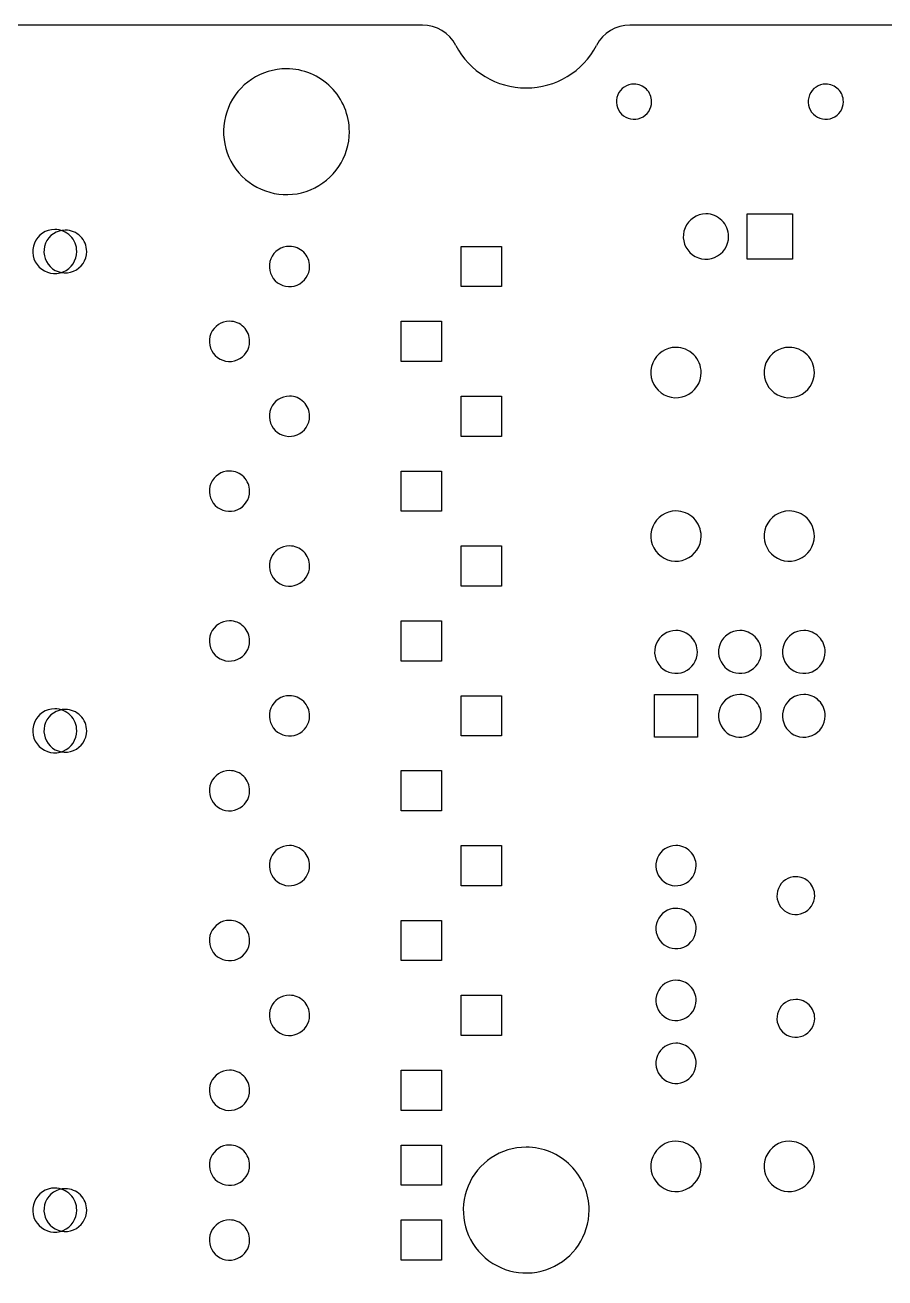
# Model space of a CAD drawing. Extents: x 2 to 288, y -137 to -43.
# Drawn here: x 110.9 to 145.07, y -92.51 to -42.71 of the extents above; entities that cross this region are included whole.
import ezdxf

# ---------------------------------------------------------------- set-up
doc = ezdxf.new("R2010")
doc.units = 0
doc.layers.get('0').update_dxf_attribs({"linetype": 'CONTINUOUS'})

msp = doc.modelspace()

# ---------------------------------------------------------------- linework, layer by layer
at = {"color": 7}
for points in [[(126.69234, -42.708601), (44.45116, -42.708601)], [(155.267301, -42.708601), (134.93854, -42.708601)]]:
    msp.add_lwpolyline(points, dxfattribs=at)
for points in [[(121.29056, -44.446149)], [(135.10181, -45.055522)], [(142.7218, -45.055522)], [(137.959302, -50.213332)], [(141.399297, -50.213332), (141.399297, -52.01333), (139.5993, -52.01333), (139.5993, -50.213332)], [(112.08306, -50.833645)], [(112.08306, -50.833645)], [(112.50306, -50.858645)], [(112.50306, -50.858645)], [(121.409629, -51.503957)], [(129.829618, -51.503957), (129.829618, -53.103955), (128.22962, -53.103955), (128.22962, -51.503957)], [(119.02838, -54.480518)], [(127.448369, -54.480518), (127.448369, -56.080516), (125.848371, -56.080516), (125.848371, -54.480518)], [(136.768678, -55.519585)], [(141.268672, -55.519585)], [(121.409629, -57.457079)], [(129.829618, -57.457079), (129.829618, -59.057077), (128.22962, -59.057077), (128.22962, -57.457079)], [(119.02838, -60.43364)], [(127.448369, -60.43364), (127.448369, -62.033638), (125.848371, -62.033638), (125.848371, -60.43364)], [(136.768678, -62.019577)], [(141.268672, -62.019577)], [(121.409629, -63.410201)], [(129.829618, -63.410201), (129.829618, -65.010199), (128.22962, -65.010199), (128.22962, -63.410201)], [(119.02838, -66.386762)], [(127.448369, -66.386762), (127.448369, -67.98676), (125.848371, -67.98676), (125.848371, -66.386762)], [(136.768678, -66.773326)], [(139.308674, -66.773326)], [(141.848671, -66.773326)], [(121.409629, -69.363323)], [(129.829618, -69.363323), (129.829618, -70.963321), (128.22962, -70.963321), (128.22962, -69.363323)], [(137.618676, -71.013321), (135.918679, -71.013321), (135.918679, -69.313323), (137.618676, -69.313323)], [(139.308674, -69.313323)], [(141.848671, -69.313323)], [(112.08306, -69.883635)], [(112.08306, -69.883635)], [(112.50306, -69.908635)], [(112.50306, -69.908635)], [(119.02838, -72.339884)], [(127.448369, -72.339884), (127.448369, -73.939882), (125.848371, -73.939882), (125.848371, -72.339884)], [(121.409629, -75.316445)], [(129.829618, -75.316445), (129.829618, -76.916443), (128.22962, -76.916443), (128.22962, -75.316445)], [(136.768678, -75.316445)], [(141.531175, -76.557069)], [(136.768678, -77.816442)], [(119.02838, -78.293006)], [(127.448369, -78.293006), (127.448369, -79.893004), (125.848371, -79.893004), (125.848371, -78.293006)], [(136.768678, -80.674255)], [(121.409629, -81.269567)], [(129.829618, -81.269567), (129.829618, -82.869565), (128.22962, -82.869565), (128.22962, -81.269567)], [(141.531175, -81.437063)], [(136.768678, -83.174251)], [(119.02838, -84.246128)], [(127.448369, -84.246128), (127.448369, -85.846126), (125.848371, -85.846126), (125.848371, -84.246128)], [(136.768678, -87.071132)], [(141.268672, -87.071132)], [(119.02838, -87.222689)], [(127.448369, -87.222689), (127.448369, -88.822687), (125.848371, -88.822687), (125.848371, -87.222689)], [(130.815555, -87.308628)], [(112.08306, -88.933626), (112.08306, -88.933626)], [(112.50306, -88.958626)], [(112.50306, -88.958626)], [(119.02838, -90.19925)], [(127.448369, -90.19925), (127.448369, -91.799248), (125.848371, -91.799248), (125.848371, -90.19925)]]:
    msp.add_lwpolyline(points, close=True, dxfattribs=at)
for points in [[(128.0224, -43.515037), (127.763932, -43.019404), (127.251318, -42.708599), (126.692339, -42.708601)], [(134.93854, -42.708633), (134.379573, -42.708631), (133.86697, -43.01943), (133.608507, -43.515052)], [(128.022371, -43.515052), (128.565107, -44.555904), (129.641584, -45.208625), (130.815439, -45.208625)], [(130.815439, -45.208625), (131.989294, -45.208625), (133.065771, -44.555905), (133.608507, -43.515053)], [(121.29056, -44.446149), (120.279406, -44.446149), (119.367816, -45.055254), (118.980864, -45.989438)], [(123.058325, -45.178381), (122.589484, -44.709541), (121.953601, -44.446149), (121.29056, -44.446149)], [(123.790557, -46.946146), (123.790557, -46.283105), (123.527165, -45.647222), (123.058325, -45.178381)], [(135.10181, -45.055522), (134.818687, -45.055522), (134.563442, -45.226072), (134.455095, -45.487643)], [(135.596784, -45.260547), (135.465509, -45.129272), (135.287461, -45.055522), (135.10181, -45.055522)], [(135.801809, -45.755521), (135.801809, -45.56987), (135.728059, -45.391823), (135.596784, -45.260547)], [(142.7218, -45.055522), (142.438676, -45.055522), (142.183431, -45.226072), (142.075085, -45.487643)], [(143.216774, -45.260547), (143.085498, -45.129272), (142.907451, -45.055522), (142.7218, -45.055522)], [(143.421799, -45.755521), (143.421799, -45.56987), (143.348049, -45.391823), (143.216774, -45.260547)], [(134.455095, -45.487643), (134.346748, -45.749215), (134.406637, -46.050297), (134.606836, -46.250495)], [(135.369688, -46.402236), (135.63126, -46.29389), (135.801809, -46.038645), (135.801809, -45.755521)], [(142.075085, -45.487643), (141.966738, -45.749215), (142.026627, -46.050297), (142.226826, -46.250495)], [(142.989678, -46.402236), (143.251249, -46.29389), (143.421799, -46.038645), (143.421799, -45.755521)], [(118.980864, -45.989438), (118.593912, -46.923623), (118.807802, -47.998916), (119.522796, -48.71391)], [(134.606836, -46.250495), (134.807034, -46.450694), (135.108116, -46.510583), (135.369688, -46.402236)], [(142.226826, -46.250495), (142.427024, -46.450694), (142.728106, -46.510583), (142.989678, -46.402236)], [(122.247267, -49.255842), (123.181452, -48.86889), (123.790557, -47.9573), (123.790557, -46.946146)], [(119.522796, -48.71391), (120.23779, -49.428904), (121.313083, -49.642794), (122.247267, -49.255842)], [(137.959302, -50.213332), (137.595286, -50.213332), (137.267114, -50.43261), (137.127811, -50.768917)], [(138.595697, -50.476936), (138.426915, -50.308153), (138.197996, -50.213332), (137.959302, -50.213332)], [(137.127811, -50.768917), (136.988509, -51.105223), (137.065509, -51.492329), (137.322907, -51.749726)], [(138.859301, -51.113331), (138.859301, -50.874637), (138.76448, -50.645718), (138.595697, -50.476936)], [(112.08306, -50.833645), (111.729156, -50.833645), (111.4101, -51.046831), (111.274667, -51.373796)], [(112.08306, -50.833645), (111.729156, -50.833645), (111.4101, -51.046831), (111.274667, -51.373796)], [(112.50306, -50.858645), (112.159267, -50.858645), (111.849327, -51.06574), (111.717763, -51.383363)], [(112.50306, -50.858645), (112.159267, -50.858645), (111.849327, -51.06574), (111.717763, -51.383363)], [(112.701778, -51.089926), (112.537684, -50.925832), (112.315125, -50.833645), (112.08306, -50.833645)], [(112.701778, -51.089926), (112.537684, -50.925832), (112.315125, -50.833645), (112.08306, -50.833645)], [(113.1041, -51.107603), (112.944694, -50.948198), (112.728494, -50.858645), (112.50306, -50.858645)], [(113.1041, -51.107603), (112.944694, -50.948198), (112.728494, -50.858645), (112.50306, -50.858645)], [(112.958059, -51.708643), (112.958059, -51.476579), (112.865872, -51.25402), (112.701778, -51.089926)], [(112.958059, -51.708643), (112.958059, -51.476579), (112.865872, -51.25402), (112.701778, -51.089926)], [(113.353059, -51.708643), (113.353059, -51.48321), (113.263506, -51.267009), (113.1041, -51.107603)], [(113.353059, -51.708643), (113.353059, -51.48321), (113.263506, -51.267009), (113.1041, -51.107603)], [(138.303717, -51.944822), (138.640023, -51.805519), (138.859301, -51.477347), (138.859301, -51.113331)], [(111.274667, -51.373796), (111.139234, -51.700761), (111.214095, -52.077113), (111.464343, -52.327361)], [(111.274667, -51.373796), (111.139234, -51.700761), (111.214095, -52.077113), (111.464343, -52.327361)], [(111.717763, -51.383363), (111.5862, -51.700986), (111.658922, -52.066585), (111.90202, -52.309683)], [(111.717763, -51.383363), (111.5862, -51.700986), (111.658922, -52.066585), (111.90202, -52.309683)], [(112.417908, -52.517037), (112.744873, -52.381604), (112.958059, -52.062547), (112.958059, -51.708643)], [(112.417908, -52.517037), (112.744873, -52.381604), (112.958059, -52.062547), (112.958059, -51.708643)], [(112.82834, -52.49394), (113.145963, -52.362376), (113.353059, -52.052436), (113.353059, -51.708643)], [(112.82834, -52.49394), (113.145963, -52.362376), (113.353059, -52.052436), (113.353059, -51.708643)], [(121.409629, -51.503957), (121.08606, -51.503957), (120.794351, -51.69887), (120.670526, -51.997809)], [(121.975314, -51.738271), (121.825285, -51.588242), (121.621802, -51.503957), (121.409629, -51.503957)], [(122.209628, -52.303956), (122.209628, -52.091783), (122.125343, -51.8883), (121.975314, -51.738271)], [(137.322907, -51.749726), (137.580305, -52.007124), (137.96741, -52.084124), (138.303717, -51.944822)], [(120.670526, -51.997809), (120.546702, -52.296748), (120.615146, -52.640842), (120.843944, -52.86964)], [(111.464343, -52.327361), (111.714591, -52.577609), (112.090943, -52.65247), (112.417908, -52.517037)], [(111.464343, -52.327361), (111.714591, -52.577609), (112.090943, -52.65247), (112.417908, -52.517037)], [(111.90202, -52.309683), (112.145118, -52.552781), (112.510718, -52.625504), (112.82834, -52.49394)], [(111.90202, -52.309683), (112.145118, -52.552781), (112.510718, -52.625504), (112.82834, -52.49394)], [(121.715775, -53.043058), (122.014714, -52.919234), (122.209628, -52.627525), (122.209628, -52.303956)], [(120.843944, -52.86964), (121.072742, -53.098438), (121.416836, -53.166883), (121.715775, -53.043058)], [(119.02838, -54.480518), (118.704811, -54.480518), (118.413102, -54.675431), (118.289278, -54.97437)], [(119.594065, -54.714832), (119.444036, -54.564803), (119.240553, -54.480518), (119.02838, -54.480518)], [(119.828379, -55.280517), (119.828379, -55.068344), (119.744094, -54.864861), (119.594065, -54.714832)], [(118.289278, -54.97437), (118.165453, -55.273309), (118.233897, -55.617403), (118.462696, -55.846201)], [(119.334527, -56.019619), (119.633466, -55.895795), (119.828379, -55.604086), (119.828379, -55.280517)], [(136.768678, -55.519585), (136.364216, -55.519585), (135.99958, -55.763227), (135.844799, -56.136901)], [(137.475783, -55.812478), (137.288247, -55.624942), (137.033894, -55.519585), (136.768678, -55.519585)], [(141.268672, -55.519585), (140.86421, -55.519585), (140.499574, -55.763227), (140.344793, -56.136901)], [(141.975777, -55.812478), (141.788241, -55.624942), (141.533888, -55.519585), (141.268672, -55.519585)], [(118.462696, -55.846201), (118.691494, -56.074999), (119.035587, -56.143444), (119.334527, -56.019619)], [(135.844799, -56.136901), (135.690018, -56.510575), (135.775574, -56.940692), (136.061572, -57.22669)], [(137.768676, -56.519584), (137.768676, -56.254368), (137.663319, -56.000014), (137.475783, -55.812478)], [(140.344793, -56.136901), (140.190012, -56.510575), (140.275568, -56.940692), (140.561566, -57.22669)], [(142.26867, -56.519584), (142.26867, -56.254368), (142.163313, -56.000014), (141.975777, -55.812478)], [(137.15136, -57.443462), (137.525034, -57.288682), (137.768676, -56.924046), (137.768676, -56.519584)], [(141.651354, -57.443462), (142.025028, -57.288682), (142.26867, -56.924046), (142.26867, -56.519584)], [(136.061572, -57.22669), (136.347569, -57.512687), (136.777687, -57.598243), (137.15136, -57.443462)], [(140.561566, -57.22669), (140.847563, -57.512687), (141.277681, -57.598243), (141.651354, -57.443462)], [(121.409629, -57.457079), (121.08606, -57.457079), (120.794351, -57.651992), (120.670526, -57.950931)], [(121.975314, -57.691393), (121.825285, -57.541364), (121.621802, -57.457079), (121.409629, -57.457079)], [(122.209628, -58.257078), (122.209628, -58.044905), (122.125343, -57.841422), (121.975314, -57.691393)], [(120.670526, -57.950931), (120.546702, -58.24987), (120.615146, -58.593964), (120.843944, -58.822762)], [(121.715775, -58.99618), (122.014714, -58.872356), (122.209628, -58.580647), (122.209628, -58.257078)], [(120.843944, -58.822762), (121.072742, -59.05156), (121.416836, -59.120005), (121.715775, -58.99618)], [(119.02838, -60.43364), (118.704811, -60.43364), (118.413102, -60.628553), (118.289278, -60.927492)], [(119.594065, -60.667954), (119.444036, -60.517925), (119.240553, -60.43364), (119.02838, -60.43364)], [(119.828379, -61.233639), (119.828379, -61.021466), (119.744094, -60.817983), (119.594065, -60.667954)], [(118.289278, -60.927492), (118.165453, -61.226431), (118.233897, -61.570525), (118.462696, -61.799323)], [(119.334527, -61.972741), (119.633466, -61.848917), (119.828379, -61.557208), (119.828379, -61.233639)], [(118.462696, -61.799323), (118.691494, -62.028121), (119.035587, -62.096566), (119.334527, -61.972741)], [(136.768678, -62.019577), (136.364216, -62.019577), (135.99958, -62.263219), (135.844799, -62.636892)], [(137.475783, -62.312469), (137.288247, -62.124933), (137.033894, -62.019577), (136.768678, -62.019577)], [(141.268672, -62.019577), (140.86421, -62.019577), (140.499574, -62.263219), (140.344793, -62.636892)], [(141.975777, -62.312469), (141.788241, -62.124933), (141.533888, -62.019577), (141.268672, -62.019577)], [(135.844799, -62.636892), (135.690018, -63.010566), (135.775574, -63.440684), (136.061572, -63.726681)], [(137.768676, -63.019575), (137.768676, -62.754359), (137.663319, -62.500006), (137.475783, -62.312469)], [(140.344793, -62.636892), (140.190012, -63.010566), (140.275568, -63.440684), (140.561566, -63.726681)], [(142.26867, -63.019575), (142.26867, -62.754359), (142.163313, -62.500006), (141.975777, -62.312469)], [(137.15136, -63.943454), (137.525034, -63.788673), (137.768676, -63.424037), (137.768676, -63.019575)], [(141.651354, -63.943454), (142.025028, -63.788673), (142.26867, -63.424037), (142.26867, -63.019575)], [(121.409629, -63.410201), (121.08606, -63.410201), (120.794351, -63.605114), (120.670526, -63.904053)], [(121.975314, -63.644515), (121.825285, -63.494486), (121.621802, -63.410201), (121.409629, -63.410201)], [(122.209628, -64.2102), (122.209628, -63.998027), (122.125343, -63.794544), (121.975314, -63.644515)], [(136.061572, -63.726681), (136.347569, -64.012679), (136.777687, -64.098234), (137.15136, -63.943454)], [(140.561566, -63.726681), (140.847563, -64.012679), (141.277681, -64.098234), (141.651354, -63.943454)], [(120.670526, -63.904053), (120.546702, -64.202993), (120.615146, -64.547086), (120.843944, -64.775884)], [(121.715775, -64.949302), (122.014714, -64.825478), (122.209628, -64.533769), (122.209628, -64.2102)], [(120.843944, -64.775884), (121.072742, -65.004683), (121.416836, -65.073127), (121.715775, -64.949302)], [(119.02838, -66.386762), (118.704811, -66.386762), (118.413102, -66.581675), (118.289278, -66.880614)], [(119.594065, -66.621076), (119.444036, -66.471047), (119.240553, -66.386762), (119.02838, -66.386762)], [(119.828379, -67.186761), (119.828379, -66.974588), (119.744094, -66.771105), (119.594065, -66.621076)], [(118.289278, -66.880614), (118.165453, -67.179554), (118.233897, -67.523647), (118.462696, -67.752445)], [(119.334527, -67.925863), (119.633466, -67.802039), (119.828379, -67.51033), (119.828379, -67.186761)], [(136.768678, -66.773326), (136.424885, -66.773326), (136.114945, -66.980422), (135.983381, -67.298045)], [(137.369717, -67.022285), (137.210312, -66.86288), (136.994111, -66.773326), (136.768678, -66.773326)], [(137.618676, -67.623325), (137.618676, -67.397891), (137.529123, -67.181691), (137.369717, -67.022285)], [(139.308674, -66.773326), (138.964882, -66.773326), (138.654941, -66.980422), (138.523378, -67.298045)], [(139.909714, -67.022285), (139.750308, -66.86288), (139.534108, -66.773326), (139.308674, -66.773326)], [(140.158673, -67.623325), (140.158673, -67.397891), (140.06912, -67.181691), (139.909714, -67.022285)], [(141.848671, -66.773326), (141.504878, -66.773326), (141.194938, -66.980422), (141.063374, -67.298045)], [(142.449711, -67.022285), (142.290305, -66.86288), (142.074104, -66.773326), (141.848671, -66.773326)], [(142.69867, -67.623325), (142.69867, -67.397891), (142.609116, -67.181691), (142.449711, -67.022285)], [(135.983381, -67.298045), (135.851817, -67.615668), (135.92454, -67.981267), (136.167638, -68.224365)], [(137.093958, -68.408622), (137.411581, -68.277058), (137.618676, -67.967118), (137.618676, -67.623325)], [(138.523378, -67.298045), (138.391814, -67.615668), (138.464536, -67.981267), (138.707634, -68.224365)], [(139.633955, -68.408622), (139.951577, -68.277058), (140.158673, -67.967118), (140.158673, -67.623325)], [(141.063374, -67.298045), (140.931811, -67.615668), (141.004533, -67.981267), (141.247631, -68.224365)], [(142.173951, -68.408622), (142.491574, -68.277058), (142.69867, -67.967118), (142.69867, -67.623325)], [(118.462696, -67.752445), (118.691494, -67.981244), (119.035587, -68.049688), (119.334527, -67.925863)], [(136.167638, -68.224365), (136.410736, -68.467463), (136.776335, -68.540185), (137.093958, -68.408622)], [(138.707634, -68.224365), (138.950732, -68.467463), (139.316332, -68.540185), (139.633955, -68.408622)], [(141.247631, -68.224365), (141.490729, -68.467463), (141.856328, -68.540185), (142.173951, -68.408622)], [(121.409629, -69.363323), (121.08606, -69.363323), (120.794351, -69.558236), (120.670526, -69.857175)], [(121.975314, -69.597637), (121.825285, -69.447608), (121.621802, -69.363323), (121.409629, -69.363323)], [(122.209628, -70.163322), (122.209628, -69.951149), (122.125343, -69.747666), (121.975314, -69.597637)], [(139.308674, -69.313323), (138.964882, -69.313323), (138.654941, -69.520419), (138.523378, -69.838041)], [(139.909714, -69.562282), (139.750308, -69.402876), (139.534108, -69.313323), (139.308674, -69.313323)], [(140.158673, -70.163322), (140.158673, -69.937888), (140.06912, -69.721688), (139.909714, -69.562282)], [(141.848671, -69.313323), (141.504878, -69.313323), (141.194938, -69.520419), (141.063374, -69.838041)], [(142.449711, -69.562282), (142.290305, -69.402876), (142.074104, -69.313323), (141.848671, -69.313323)], [(142.69867, -70.163322), (142.69867, -69.937888), (142.609116, -69.721688), (142.449711, -69.562282)], [(112.08306, -69.883635), (111.729156, -69.883635), (111.4101, -70.096822), (111.274667, -70.423786)], [(112.08306, -69.883635), (111.729156, -69.883635), (111.4101, -70.096822), (111.274667, -70.423786)], [(112.50306, -69.908635), (112.159267, -69.908635), (111.849327, -70.115731), (111.717763, -70.433354)], [(112.50306, -69.908635), (112.159267, -69.908635), (111.849327, -70.115731), (111.717763, -70.433354)], [(112.701778, -70.139916), (112.537684, -69.975822), (112.315125, -69.883635), (112.08306, -69.883635)], [(112.701778, -70.139916), (112.537684, -69.975822), (112.315125, -69.883635), (112.08306, -69.883635)], [(113.1041, -70.157594), (112.944694, -69.998188), (112.728494, -69.908635), (112.50306, -69.908635)], [(113.1041, -70.157594), (112.944694, -69.998188), (112.728494, -69.908635), (112.50306, -69.908635)], [(112.958059, -70.758634), (112.958059, -70.52657), (112.865872, -70.304011), (112.701778, -70.139916)], [(112.958059, -70.758634), (112.958059, -70.52657), (112.865872, -70.304011), (112.701778, -70.139916)], [(113.353059, -70.758634), (113.353059, -70.5332), (113.263506, -70.317), (113.1041, -70.157594)], [(113.353059, -70.758634), (113.353059, -70.5332), (113.263506, -70.317), (113.1041, -70.157594)], [(120.670526, -69.857175), (120.546702, -70.156115), (120.615146, -70.500208), (120.843944, -70.729006)], [(121.715775, -70.902424), (122.014714, -70.7786), (122.209628, -70.486891), (122.209628, -70.163322)], [(138.523378, -69.838041), (138.391814, -70.155664), (138.464536, -70.521264), (138.707634, -70.764362)], [(139.633955, -70.948618), (139.951577, -70.817055), (140.158673, -70.507114), (140.158673, -70.163322)], [(141.063374, -69.838041), (140.931811, -70.155664), (141.004533, -70.521264), (141.247631, -70.764362)], [(142.173951, -70.948618), (142.491574, -70.817055), (142.69867, -70.507114), (142.69867, -70.163322)], [(111.274667, -70.423786), (111.139234, -70.750751), (111.214095, -71.127104), (111.464343, -71.377352)], [(111.274667, -70.423786), (111.139234, -70.750751), (111.214095, -71.127104), (111.464343, -71.377352)], [(111.717763, -70.433354), (111.5862, -70.750976), (111.658922, -71.116576), (111.90202, -71.359674)], [(111.717763, -70.433354), (111.5862, -70.750976), (111.658922, -71.116576), (111.90202, -71.359674)], [(112.417908, -71.567028), (112.744873, -71.431594), (112.958059, -71.112538), (112.958059, -70.758634)], [(112.417908, -71.567028), (112.744873, -71.431594), (112.958059, -71.112538), (112.958059, -70.758634)], [(112.82834, -71.543931), (113.145963, -71.412367), (113.353059, -71.102426), (113.353059, -70.758634)], [(112.82834, -71.543931), (113.145963, -71.412367), (113.353059, -71.102426), (113.353059, -70.758634)], [(120.843944, -70.729006), (121.072742, -70.957805), (121.416836, -71.026249), (121.715775, -70.902424)], [(138.707634, -70.764362), (138.950732, -71.00746), (139.316332, -71.080182), (139.633955, -70.948618)], [(141.247631, -70.764362), (141.490729, -71.00746), (141.856328, -71.080182), (142.173951, -70.948618)], [(111.464343, -71.377352), (111.714591, -71.6276), (112.090943, -71.702461), (112.417908, -71.567028)], [(111.464343, -71.377352), (111.714591, -71.6276), (112.090943, -71.702461), (112.417908, -71.567028)], [(111.90202, -71.359674), (112.145118, -71.602772), (112.510718, -71.675494), (112.82834, -71.543931)], [(111.90202, -71.359674), (112.145118, -71.602772), (112.510718, -71.675494), (112.82834, -71.543931)], [(119.02838, -72.339884), (118.704811, -72.339884), (118.413102, -72.534797), (118.289278, -72.833736)], [(119.594065, -72.574198), (119.444036, -72.424169), (119.240553, -72.339884), (119.02838, -72.339884)], [(119.828379, -73.139883), (119.828379, -72.92771), (119.744094, -72.724227), (119.594065, -72.574198)], [(118.289278, -72.833736), (118.165453, -73.132676), (118.233897, -73.476769), (118.462696, -73.705568)], [(119.334527, -73.878985), (119.633466, -73.755161), (119.828379, -73.463452), (119.828379, -73.139883)], [(118.462696, -73.705568), (118.691494, -73.934366), (119.035587, -74.00281), (119.334527, -73.878985)], [(121.409629, -75.316445), (121.08606, -75.316445), (120.794351, -75.511358), (120.670526, -75.810298)], [(121.975314, -75.550759), (121.825285, -75.40073), (121.621802, -75.316445), (121.409629, -75.316445)], [(122.209628, -76.116444), (122.209628, -75.904271), (122.125343, -75.700788), (121.975314, -75.550759)], [(136.768678, -75.316445), (136.445108, -75.316445), (136.1534, -75.511358), (136.029575, -75.810298)], [(137.334362, -75.550759), (137.184333, -75.40073), (136.98085, -75.316445), (136.768678, -75.316445)], [(137.568676, -76.116444), (137.568676, -75.904271), (137.484391, -75.700788), (137.334362, -75.550759)], [(120.670526, -75.810298), (120.546702, -76.109237), (120.615146, -76.45333), (120.843944, -76.682129)], [(121.715775, -76.855546), (122.014714, -76.731722), (122.209628, -76.440013), (122.209628, -76.116444)], [(136.029575, -75.810298), (135.90575, -76.109237), (135.974195, -76.45333), (136.202993, -76.682129)], [(137.074824, -76.855546), (137.373763, -76.731722), (137.568676, -76.440013), (137.568676, -76.116444)], [(120.843944, -76.682129), (121.072742, -76.910927), (121.416836, -76.979371), (121.715775, -76.855546)], [(136.202993, -76.682129), (136.431791, -76.910927), (136.775885, -76.979371), (137.074824, -76.855546)], [(141.531175, -76.557069), (141.227829, -76.557069), (140.954352, -76.739801), (140.838266, -77.020056)], [(142.061505, -76.776739), (141.920852, -76.636087), (141.730087, -76.557069), (141.531175, -76.557069)], [(140.838266, -77.020056), (140.722181, -77.300311), (140.786348, -77.622899), (141.000846, -77.837398)], [(142.281174, -77.307068), (142.281174, -77.108156), (142.202157, -76.917391), (142.061505, -76.776739)], [(141.818187, -77.999977), (142.098443, -77.883891), (142.281174, -77.610415), (142.281174, -77.307068)], [(136.768678, -77.816442), (136.445108, -77.816442), (136.1534, -78.011355), (136.029575, -78.310294)], [(137.334362, -78.050756), (137.184333, -77.900727), (136.98085, -77.816442), (136.768678, -77.816442)], [(137.568676, -78.616441), (137.568676, -78.404268), (137.484391, -78.200785), (137.334362, -78.050756)], [(141.000846, -77.837398), (141.215344, -78.051896), (141.537932, -78.116063), (141.818187, -77.999977)], [(119.02838, -78.293006), (118.704811, -78.293006), (118.413102, -78.487919), (118.289278, -78.786859)], [(119.594065, -78.52732), (119.444036, -78.377291), (119.240553, -78.293006), (119.02838, -78.293006)], [(119.828379, -79.093005), (119.828379, -78.880832), (119.744094, -78.677349), (119.594065, -78.52732)], [(136.029575, -78.310294), (135.90575, -78.609233), (135.974195, -78.953327), (136.202993, -79.182125)], [(137.074824, -79.355543), (137.373763, -79.231719), (137.568676, -78.94001), (137.568676, -78.616441)], [(118.289278, -78.786859), (118.165453, -79.085798), (118.233897, -79.429891), (118.462696, -79.65869)], [(119.334527, -79.832108), (119.633466, -79.708283), (119.828379, -79.416574), (119.828379, -79.093005)], [(118.462696, -79.65869), (118.691494, -79.887488), (119.035587, -79.955932), (119.334527, -79.832108)], [(136.202993, -79.182125), (136.431791, -79.410923), (136.775885, -79.479368), (137.074824, -79.355543)], [(136.029575, -81.168107), (135.90575, -81.467046), (135.974195, -81.81114), (136.202993, -82.039938)], [(136.768678, -80.674255), (136.445108, -80.674255), (136.1534, -80.869168), (136.029575, -81.168107)], [(137.334362, -80.908569), (137.184333, -80.75854), (136.98085, -80.674255), (136.768678, -80.674255)], [(137.568676, -81.474254), (137.568676, -81.262081), (137.484391, -81.058598), (137.334362, -80.908569)], [(121.409629, -81.269567), (121.08606, -81.269567), (120.794351, -81.46448), (120.670526, -81.76342)], [(121.975314, -81.503881), (121.825285, -81.353852), (121.621802, -81.269567), (121.409629, -81.269567)], [(122.209628, -82.069566), (122.209628, -81.857393), (122.125343, -81.65391), (121.975314, -81.503881)], [(137.074824, -82.213356), (137.373763, -82.089532), (137.568676, -81.797823), (137.568676, -81.474254)], [(141.531175, -81.437063), (141.227829, -81.437063), (140.954352, -81.619794), (140.838266, -81.90005)], [(142.061505, -81.656732), (141.920852, -81.51608), (141.730087, -81.437063), (141.531175, -81.437063)], [(142.281174, -82.187062), (142.281174, -81.98815), (142.202157, -81.797384), (142.061505, -81.656732)], [(120.670526, -81.76342), (120.546702, -82.062359), (120.615146, -82.406452), (120.843944, -82.635251)], [(121.715775, -82.808669), (122.014714, -82.684844), (122.209628, -82.393135), (122.209628, -82.069566)], [(136.202993, -82.039938), (136.431791, -82.268736), (136.775885, -82.337181), (137.074824, -82.213356)], [(140.838266, -81.90005), (140.722181, -82.180305), (140.786348, -82.502893), (141.000846, -82.717391)], [(120.843944, -82.635251), (121.072742, -82.864049), (121.416836, -82.932493), (121.715775, -82.808669)], [(141.818187, -82.87997), (142.098443, -82.763885), (142.281174, -82.490408), (142.281174, -82.187062)], [(141.000846, -82.717391), (141.215344, -82.931889), (141.537932, -82.996056), (141.818187, -82.87997)], [(136.768678, -83.174251), (136.445108, -83.174251), (136.1534, -83.369165), (136.029575, -83.668104)], [(137.334362, -83.408566), (137.184333, -83.258537), (136.98085, -83.174251), (136.768678, -83.174251)], [(137.568676, -83.97425), (137.568676, -83.762077), (137.484391, -83.558595), (137.334362, -83.408566)], [(136.029575, -83.668104), (135.90575, -83.967043), (135.974195, -84.311137), (136.202993, -84.539935)], [(137.074824, -84.713353), (137.373763, -84.589528), (137.568676, -84.29782), (137.568676, -83.97425)], [(119.02838, -84.246128), (118.704811, -84.246128), (118.413102, -84.441041), (118.289278, -84.739981)], [(119.594065, -84.480442), (119.444036, -84.330413), (119.240553, -84.246128), (119.02838, -84.246128)], [(119.828379, -85.046127), (119.828379, -84.833954), (119.744094, -84.630471), (119.594065, -84.480442)], [(136.202993, -84.539935), (136.431791, -84.768733), (136.775885, -84.837178), (137.074824, -84.713353)], [(118.289278, -84.739981), (118.165453, -85.03892), (118.233897, -85.383014), (118.462696, -85.611812)], [(119.334527, -85.78523), (119.633466, -85.661405), (119.828379, -85.369696), (119.828379, -85.046127)], [(118.462696, -85.611812), (118.691494, -85.84061), (119.035587, -85.909054), (119.334527, -85.78523)], [(136.768678, -87.071132), (136.364216, -87.071132), (135.99958, -87.314774), (135.844799, -87.688448)], [(137.475783, -87.364025), (137.288247, -87.176489), (137.033894, -87.071132), (136.768678, -87.071132)], [(141.268672, -87.071132), (140.86421, -87.071132), (140.499574, -87.314774), (140.344793, -87.688448)], [(141.975777, -87.364025), (141.788241, -87.176489), (141.533888, -87.071132), (141.268672, -87.071132)], [(119.02838, -87.222689), (118.704811, -87.222689), (118.413102, -87.417603), (118.289278, -87.716542)], [(119.594065, -87.457003), (119.444036, -87.306974), (119.240553, -87.222689), (119.02838, -87.222689)], [(119.828379, -88.022688), (119.828379, -87.810515), (119.744094, -87.607032), (119.594065, -87.457003)], [(130.815555, -87.308628), (129.804401, -87.308628), (128.892812, -87.917733), (128.50586, -88.851917)], [(132.58332, -88.04086), (132.11448, -87.57202), (131.478596, -87.308628), (130.815555, -87.308628)], [(137.768676, -88.071131), (137.768676, -87.805915), (137.663319, -87.551561), (137.475783, -87.364025)], [(142.26867, -88.071131), (142.26867, -87.805915), (142.163313, -87.551561), (141.975777, -87.364025)], [(118.289278, -87.716542), (118.165453, -88.015481), (118.233897, -88.359575), (118.462696, -88.588373)], [(119.334527, -88.761791), (119.633466, -88.637966), (119.828379, -88.346257), (119.828379, -88.022688)], [(133.315552, -89.808625), (133.315552, -89.145584), (133.05216, -88.5097), (132.58332, -88.04086)], [(135.844799, -87.688448), (135.690018, -88.062122), (135.775574, -88.492239), (136.061572, -88.778237)], [(137.15136, -88.995009), (137.525034, -88.840228), (137.768676, -88.475593), (137.768676, -88.071131)], [(140.344793, -87.688448), (140.190012, -88.062122), (140.275568, -88.492239), (140.561566, -88.778237)], [(141.651354, -88.995009), (142.025028, -88.840228), (142.26867, -88.475593), (142.26867, -88.071131)], [(118.462696, -88.588373), (118.691494, -88.817171), (119.035587, -88.885615), (119.334527, -88.761791)], [(112.08306, -88.933626), (111.729156, -88.933626), (111.4101, -89.146812), (111.274667, -89.473777)], [(112.08306, -88.933626), (111.729156, -88.933626), (111.4101, -89.146812), (111.274667, -89.473777)], [(112.50306, -88.958626), (112.159267, -88.958626), (111.849327, -89.165721), (111.717763, -89.483344)], [(112.50306, -88.958626), (112.159267, -88.958626), (111.849327, -89.165721), (111.717763, -89.483344)], [(112.701778, -89.189907), (112.537684, -89.025813), (112.315125, -88.933626), (112.08306, -88.933626)], [(112.701778, -89.189907), (112.537684, -89.025813), (112.315125, -88.933626), (112.08306, -88.933626)], [(113.1041, -89.207585), (112.944694, -89.048179), (112.728494, -88.958626), (112.50306, -88.958626)], [(113.1041, -89.207585), (112.944694, -89.048179), (112.728494, -88.958626), (112.50306, -88.958626)], [(128.50586, -88.851917), (128.118908, -89.786102), (128.332797, -90.861395), (129.047791, -91.576389)], [(136.061572, -88.778237), (136.347569, -89.064234), (136.777687, -89.14979), (137.15136, -88.995009)], [(140.561566, -88.778237), (140.847563, -89.064234), (141.277681, -89.14979), (141.651354, -88.995009)], [(111.274667, -89.473777), (111.139234, -89.800742), (111.214095, -90.177094), (111.464343, -90.427342)], [(111.274667, -89.473777), (111.139234, -89.800742), (111.214095, -90.177094), (111.464343, -90.427342)], [(111.717763, -89.483344), (111.5862, -89.800967), (111.658922, -90.166567), (111.90202, -90.409665)], [(111.717763, -89.483344), (111.5862, -89.800967), (111.658922, -90.166567), (111.90202, -90.409665)], [(112.958059, -89.808625), (112.958059, -89.57656), (112.865872, -89.354001), (112.701778, -89.189907)], [(112.958059, -89.808625), (112.958059, -89.57656), (112.865872, -89.354001), (112.701778, -89.189907)], [(113.353059, -89.808625), (113.353059, -89.583191), (113.263506, -89.36699), (113.1041, -89.207585)], [(113.353059, -89.808625), (113.353059, -89.583191), (113.263506, -89.36699), (113.1041, -89.207585)], [(112.417908, -90.617018), (112.744873, -90.481585), (112.958059, -90.162529), (112.958059, -89.808625)], [(112.417908, -90.617018), (112.744873, -90.481585), (112.958059, -90.162529), (112.958059, -89.808625)], [(112.82834, -90.593921), (113.145963, -90.462357), (113.353059, -90.152417), (113.353059, -89.808625)], [(112.82834, -90.593921), (113.145963, -90.462357), (113.353059, -90.152417), (113.353059, -89.808625)], [(131.772263, -92.11832), (132.706448, -91.731368), (133.315552, -90.819779), (133.315552, -89.808625)], [(111.464343, -90.427342), (111.714591, -90.67759), (112.090943, -90.752451), (112.417908, -90.617018)], [(111.464343, -90.427342), (111.714591, -90.67759), (112.090943, -90.752451), (112.417908, -90.617018)], [(111.90202, -90.409665), (112.145118, -90.652763), (112.510718, -90.725485), (112.82834, -90.593921)], [(111.90202, -90.409665), (112.145118, -90.652763), (112.510718, -90.725485), (112.82834, -90.593921)], [(119.02838, -90.19925), (118.704811, -90.19925), (118.413102, -90.394164), (118.289278, -90.693103)], [(119.594065, -90.433564), (119.444036, -90.283535), (119.240553, -90.19925), (119.02838, -90.19925)], [(119.828379, -90.999249), (119.828379, -90.787076), (119.744094, -90.583593), (119.594065, -90.433564)], [(118.289278, -90.693103), (118.165453, -90.992042), (118.233897, -91.336136), (118.462696, -91.564934)], [(119.334527, -91.738352), (119.633466, -91.614527), (119.828379, -91.322818), (119.828379, -90.999249)], [(118.462696, -91.564934), (118.691494, -91.793732), (119.035587, -91.862176), (119.334527, -91.738352)], [(129.047791, -91.576389), (129.762785, -92.291383), (130.838078, -92.505272), (131.772263, -92.11832)]]:
    msp.add_open_spline(points, degree=3, dxfattribs=at)

doc.saveas('drawing.dxf')
